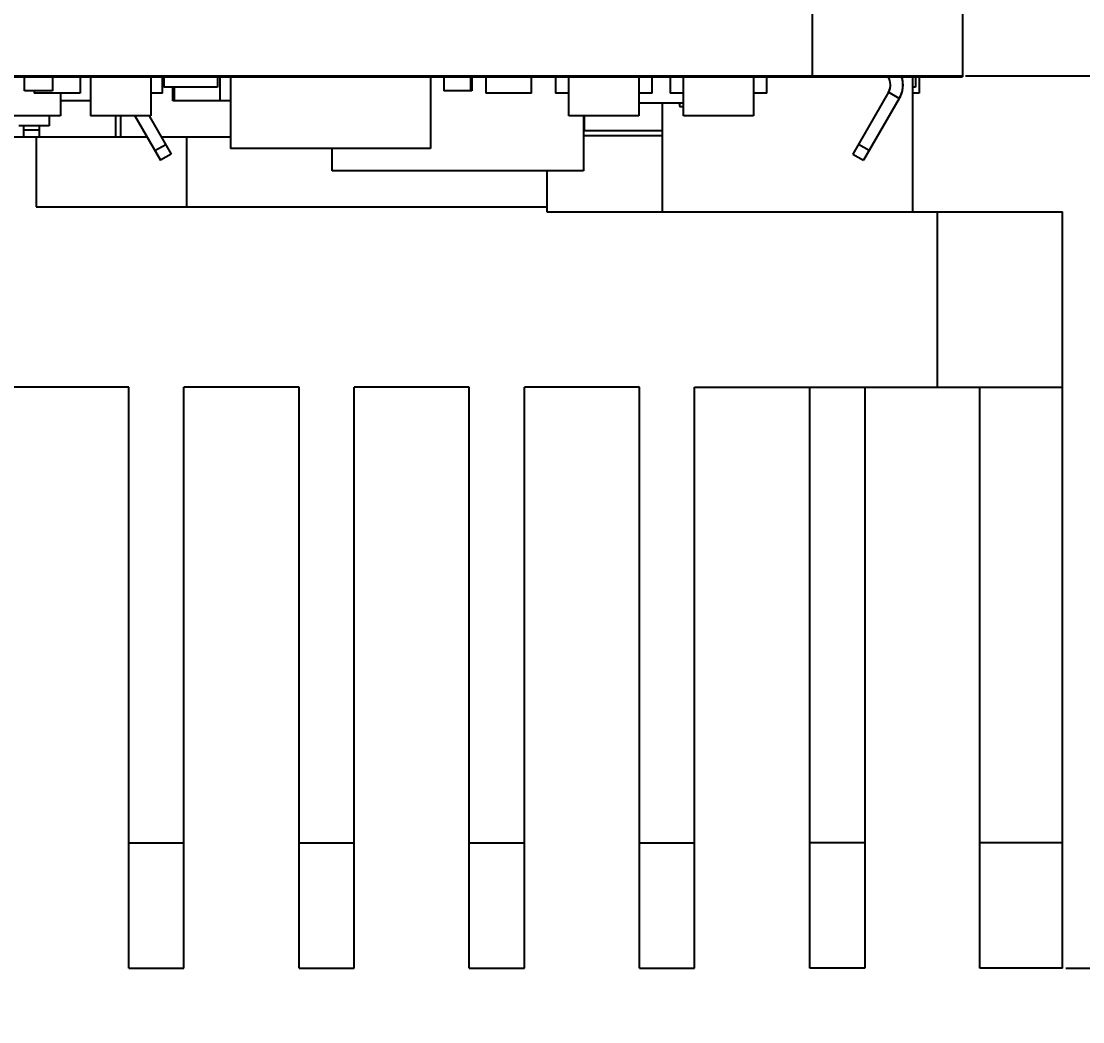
# Model space of a CAD drawing. Header units: millimetres. Extents: x 15 to 418, y 12 to 300.
# Drawn here: x 163.3 to 184.5, y 55.29 to 75.28 of the extents above; entities that cross this region are included whole.
import ezdxf

# ---------------------------------------------------------------- set-up
doc = ezdxf.new("R2010")
doc.units = ezdxf.units.MM
doc.header["$LTSCALE"] = 23.1
doc.layers.get('0').update_dxf_attribs({"linetype": 'CONTINUOUS'})
doc.styles.get("Standard").update_dxf_attribs({"font": 'txt', "width": 0.8})
doc.dimstyles.new('DIMSTYLE_1', dxfattribs={"dimtxt": 4, "dimasz": 4, "dimexe": 0.5, "dimexo": 0.0625, "dimgap": 1, "dimtad": 0, "dimtih": 1, "dimtoh": 1, "dimdec": 1, "dimdsep": 46, "dimtxsty": 'Standard', "dimblk": '_FILLED', "dimblk1": '_FILLED', "dimblk2": '_FILLED', "dimcen": 0.09, "dimadec": 0, "dimazin": 0, "dimtol": 1, "dimtp": 0.5, "dimtm": 0.5, "dimtfac": 1, "dimtdec": 1, "dimtofl": 0, "dimtmove": 0, "dimatfit": 3, "dimldrblk": '_FILLED', "dimfxl": 0, "dimtolj": 1, "dimarcsym": 0})

# ---------------------------------------------------------------- blocks, each defined once
blk = doc.blocks.new('_FILLED')
at = {"color": 0, "linetype": 'ByBlock'}
blk.add_solid([(0, 0), (-1, 0.25), (-1, -0.25)], dxfattribs=at)
blk = doc.blocks.new('*D1')
at = {"color": 2, "linetype": 'Continuous', "transparency": 16777216}
for p, q in [((162.164, 95.259), (203.143, 95.259)), ((202.643, 95.259), (202.643, 75.813)), ((202.643, 56.367), (202.643, 75.813)), ((184.164, 56.367), (203.143, 56.367))]:
    blk.add_line(p, q, dxfattribs=at)
at = {"color": 2, "linetype": 'Continuous', "transparency": 16777216, "xscale": 4, "yscale": 4, "zscale": 4}
for p, rotation in [((202.643, 95.259), 90), ((202.643, 56.367), 270)]:
    blk.add_blockref('_FILLED', p, dxfattribs=dict(at, rotation=rotation))
blk = doc.blocks.new('*D2')
at = {"color": 2, "linetype": 'Continuous', "transparency": 16777216}
for p, q in [((182.163, 74.189), (193.128, 74.189)), ((192.628, 74.189), (192.628, 65.278)), ((192.628, 56.367), (192.628, 65.278)), ((192.628, 65.278), (192.628, 26.773)), ((184.164, 56.367), (193.128, 56.367))]:
    blk.add_line(p, q, dxfattribs=at)
at = {"color": 2, "linetype": 'Continuous', "transparency": 16777216, "xscale": 4, "yscale": 4, "zscale": 4}
for p, rotation in [((192.628, 74.189), 90), ((192.628, 56.367), 270)]:
    blk.add_blockref('_FILLED', p, dxfattribs=dict(at, rotation=rotation))

msp = doc.modelspace()

# ---------------------------------------------------------------- linework, layer by layer
at = {"color": 7, "linetype": 'Continuous'}
for p, q in [((179.101, 75.767), (179.101, 74.167)), ((182.101, 75.767), (182.101, 74.167)), ((126.101, 74.189), (182.101, 74.189)), ((126.101, 74.167), (182.101, 74.167)), ((163.363, 73.889), (163.363, 74.167)), ((163.923, 74.167), (163.923, 73.889)), ((164.475, 74.167), (164.475, 73.839)), ((164.685, 74.167), (164.685, 73.388)), ((165.891, 74.167), (165.891, 73.388)), ((166.126, 73.839), (166.126, 74.167)), ((166.149, 74.167), (166.149, 73.958)), ((167.221, 74.167), (167.221, 73.958)), ((167.269, 74.167), (167.269, 73.688)), ((167.479, 74.167), (167.479, 72.738)), ((171.479, 74.167), (171.479, 72.738)), ((171.739, 74.167), (171.739, 73.889)), ((172.275, 74.167), (172.275, 73.889)), ((172.299, 74.167), (172.299, 73.889)), ((172.578, 74.167), (172.578, 73.839)), ((173.492, 73.839), (173.492, 74.167)), ((173.975, 74.167), (173.975, 73.839)), ((174.24, 73.388), (174.24, 74.167)), ((175.64, 74.167), (175.64, 73.388)), ((175.905, 73.839), (175.905, 74.167)), ((176.261, 74.167), (176.261, 73.839)), ((176.526, 73.388), (176.526, 74.167)), ((177.926, 74.167), (177.926, 73.388)), ((178.191, 73.839), (178.191, 74.167)), ((181.101, 74.167), (181.101, 71.467)), ((181.165, 74.167), (181.165, 73.958)), ((181.239, 74.167), (181.239, 73.839)), ((163.923, 73.889), (163.363, 73.889)), ((163.561, 73.889), (163.561, 73.839)), ((164.475, 73.839), (163.561, 73.839)), ((164.083, 73.839), (164.083, 73.388)), ((166.126, 73.839), (165.891, 73.839)), ((167.221, 73.958), (166.149, 73.958)), ((166.329, 73.688), (166.329, 73.958)), ((166.355, 73.958), (166.355, 73.688)), ((172.299, 73.889), (171.739, 73.889)), ((173.492, 73.839), (172.578, 73.839)), ((174.24, 73.839), (173.975, 73.839)), ((175.905, 73.839), (175.64, 73.839)), ((176.526, 73.839), (176.261, 73.839)), ((178.191, 73.839), (177.926, 73.839)), ((180.623, 73.857), (179.912, 72.625)), ((180.84, 73.732), (180.623, 73.857)), ((181.165, 73.958), (181.101, 73.958)), ((181.239, 73.839), (181.101, 73.839)), ((164.685, 73.688), (164.083, 73.688)), ((167.479, 73.688), (166.329, 73.688)), ((176.526, 73.639), (175.64, 73.639)), ((176.101, 73.639), (176.101, 71.467)), ((176.446, 73.639), (176.455, 73.567)), ((180.84, 73.732), (180.128, 72.5)), ((164.083, 73.388), (162.683, 73.388)), ((163.859, 73.388), (163.859, 73.189)), ((165.891, 73.388), (164.685, 73.388)), ((165.186, 73.388), (165.186, 72.967)), ((165.288, 72.967), (165.288, 73.388)), ((165.569, 73.388), (166.082, 72.5)), ((165.866, 73.374), (166.298, 72.625)), ((175.64, 73.388), (174.24, 73.388)), ((174.529, 73.388), (174.529, 72.289)), ((174.546, 73.388), (174.546, 73.088)), ((176.526, 73.567), (176.455, 73.567)), ((177.926, 73.388), (176.526, 73.388)), ((163.859, 73.189), (163.251, 73.189)), ((163.351, 72.967), (163.351, 73.189)), ((163.661, 73.189), (163.661, 72.967)), ((144.301, 72.967), (165.812, 72.967)), ((163.351, 73.108), (163.661, 73.108)), ((163.601, 72.967), (163.601, 71.567)), ((166.101, 72.967), (167.479, 72.967)), ((166.601, 72.967), (166.601, 71.567)), ((176.101, 72.989), (174.529, 72.989)), ((176.101, 73.088), (174.546, 73.088)), ((165.971, 72.692), (166.187, 72.817)), ((171.479, 72.738), (167.479, 72.738)), ((169.509, 72.289), (169.509, 72.738)), ((180.239, 72.692), (180.023, 72.817)), ((166.298, 72.625), (166.082, 72.5)), ((179.912, 72.625), (180.128, 72.5)), ((174.529, 72.289), (169.509, 72.289)), ((173.801, 72.289), (173.801, 71.467)), ((163.601, 71.567), (173.801, 71.567)), ((173.801, 71.467), (184.101, 71.467)), ((181.601, 67.967), (181.601, 71.467)), ((184.101, 56.367), (184.101, 71.467)), ((165.451, 67.967), (163.151, 67.967)), ((165.451, 56.367), (165.451, 67.967)), ((168.851, 67.967), (166.551, 67.967)), ((166.551, 56.367), (166.551, 67.967)), ((168.851, 56.367), (168.851, 67.967)), ((172.251, 67.967), (169.951, 67.967)), ((169.951, 56.367), (169.951, 67.967)), ((172.251, 56.367), (172.251, 67.967)), ((175.651, 67.967), (173.351, 67.967)), ((173.351, 56.367), (173.351, 67.967)), ((175.651, 56.367), (175.651, 67.967)), ((176.751, 67.967), (184.101, 67.967)), ((176.751, 56.367), (176.751, 67.967)), ((179.051, 56.367), (179.051, 67.967)), ((180.151, 67.967), (180.151, 56.367)), ((182.451, 56.367), (182.451, 67.967)), ((165.451, 58.867), (166.551, 58.867)), ((168.851, 58.867), (169.951, 58.867)), ((172.251, 58.867), (173.351, 58.867)), ((175.651, 58.867), (176.751, 58.867)), ((180.151, 58.867), (179.051, 58.867)), ((184.101, 58.867), (182.451, 58.867)), ((165.451, 56.367), (166.551, 56.367)), ((168.851, 56.367), (169.951, 56.367)), ((172.251, 56.367), (173.351, 56.367)), ((175.651, 56.367), (176.751, 56.367)), ((180.151, 56.367), (179.051, 56.367)), ((184.101, 56.367), (182.451, 56.367))]:
    msp.add_line(p, q, dxfattribs=at)
for centre, radius, start, end in [((180.362, 74.007), 0.301, 31.3853, 32.1992), ((180.364, 74.007), 0.3, 329.9812, 32.2738), ((180.362, 74.006), 0.302, 21.1144, 31.3756), ((180.365, 74.007), 0.299, 350.0046, 0.0345), ((180.372, 74.008), 0.291, 359.8973, 1.3376), ((180.364, 74.007), 0.55, 329.9944, 16.9487), ((180.365, 74.007), 0.548, 15.7106, 16.9539), ((180.365, 74.007), 0.548, 359.9703, 15.7116), ((180.372, 74.007), 0.542, 358.4637, 0.0557), ((180.367, 74.006), 0.296, 329.9371, 340.0626), ((180.362, 74.008), 0.302, 340.0258, 349.9872), ((180.37, 74.004), 0.543, 329.9362, 340.0605), ((180.361, 74.008), 0.553, 340.0238, 349.9893), ((180.365, 74.007), 0.548, 350.0087, 358.4528)]:
    msp.add_arc(centre, radius, start, end, dxfattribs=at)

# ---------------------------------------------------------------- dimensions: what is measured, and where the dimension line sits
at = {"color": 2, "linetype": 'Continuous'}
for base, p1, picture, middle in [((202.643, 56.367), (162.101, 95.259), '*D1', (202.643, 62.28)), ((192.628, 56.367), (182.101, 74.189), '*D2', (192.628, 26.773))]:
    dim = msp.add_linear_dim(base=base, p1=p1, p2=(184.101, 56.367), angle=270, dimstyle='DIMSTYLE_1', override={"dimtad": 1, "dimtih": 0, "dimtoh": 0}, dxfattribs=at)
    dim.commit()
    dim.dimension.update_dxf_attribs({"geometry": picture, "text_midpoint": middle, "dimtype": 160})

doc.saveas('drawing.dxf')
